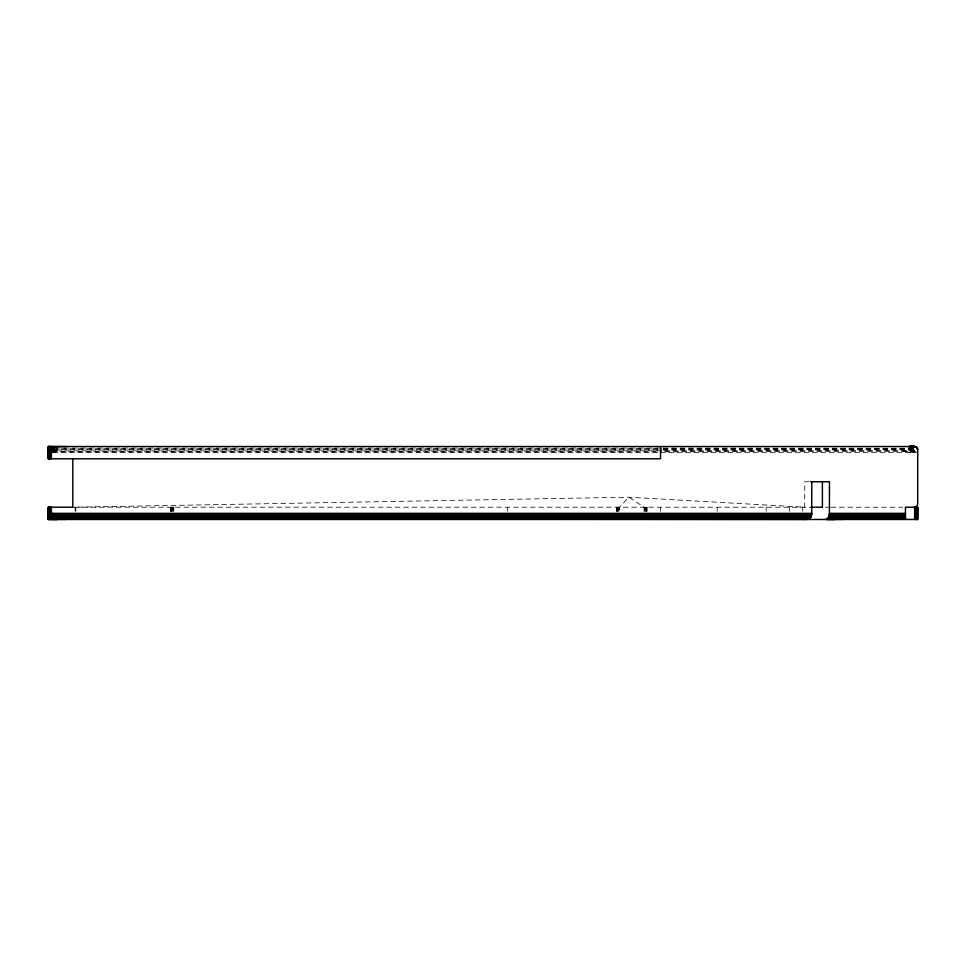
<?xml version="1.0" encoding="UTF-8"?>
<svg xmlns="http://www.w3.org/2000/svg" width="966" height="966" viewBox="0 0 966 966"><rect width="100%" height="100%" fill="white"/><g stroke="black" fill="none" stroke-linecap="round" stroke-linejoin="round"><path stroke-width="0.72" stroke-dasharray="4.83 3.62" d="M51.367 452.656L57.079 451.786L661.662 451.786M908.946 452.656L916.239 451.991M914.778 451.303L663.171 451.786M914.778 450.518L663.352 450.929M53.094 451.182L661.855 450.929M663.171 450.108L914.778 449.77M663.171 449.347L914.73 449.069M50.896 452.003L57.079 451.786L57.079 448.031L661.662 448.031M663.171 448.647L914.597 448.441M49.99 448.26L57.079 448.031M52.961 448.755L661.662 448.647M53.142 449.395L661.662 449.347M663.171 448.031L914.597 448.236M661.662 450.108L49.58 450.071M52.864 452.656L658.752 452.656M660.261 452.656L916.239 452.656M809.134 481.732L804.714 481.732L804.714 507.222L628.926 497.2L74.297 507.198L811.778 507.222M825.35 507.222L829.806 507.222M830.953 507.222L902.679 507.222M916.239 451.846L900.131 450.929M914.778 451.025L908.921 450.929L908.921 448.031M908.921 450.108L914.778 450.241M908.921 449.347L914.778 449.504M57.079 450.929L50.003 450.711L57.079 450.108L50.51 449.564M908.921 448.647L914.73 448.828M49.99 448.357L57.079 448.647M50.22 448.949L57.079 449.347M50.449 451.351L57.079 451.786M802.734 507.222L802.734 511.304M789.488 507.222L789.488 511.304M766.171 507.222L766.171 511.304M717.183 507.222L717.183 511.304M660.551 507.222L660.551 511.304M647.087 507.222L647.003 511.304M646.785 507.222L646.785 511.304M646.411 507.222L646.411 511.304M645.928 507.222L645.928 511.304M645.348 507.222L645.348 511.304M644.708 507.222L644.708 511.304M644.02 511.304L644.02 507.222L628.926 497.2L619.532 507.222L619.532 511.304M618.856 507.222L618.856 511.304M618.204 507.222L618.204 511.304M617.624 507.222L617.624 511.304M617.141 507.222L617.141 511.304M616.779 507.222L616.779 511.304M616.55 507.222L616.55 511.304M507.488 507.222L507.488 511.304M173.808 507.222L173.808 511.304M173.131 507.222L173.131 511.304M172.479 507.222L172.479 511.304M171.9 507.222L171.9 511.304M171.417 507.222L171.417 511.304M171.054 507.222L171.054 511.304M170.825 507.222L170.825 511.304M170.753 507.222L170.753 511.304M75.855 507.222L75.855 511.304M75.167 507.222L75.167 511.304"/><path stroke-width="1.45" d="M72.873 507.222L48.3 507.222L48.372 518.211L810.305 518.331L57.079 518.5L48.372 518.211L48.372 507.222L48.3 518.645L809.52 519.056L811.742 514.214L811.778 481.732M917.398 519.466L917.398 507.222M57.079 517.353L48.843 517.136L810.969 517.245L48.566 517.691L48.602 507.222L48.566 517.691L57.079 517.969M50.003 515.289L50.039 507.222L50.449 514.649L49.194 516.544L57.079 515.892L811.476 515.844L803.012 515.071L50.003 515.289L57.079 515.892L57.079 514.214L51.367 513.344L50.449 514.649L57.079 515.071M660.551 446.534L660.551 458.778L48.3 458.778L48.3 447.355M48.843 448.864L48.566 448.309L48.372 458.778L48.372 447.789L48.602 458.778L48.783 451.69M825.918 519.466L828.333 517.824L829.42 514.214L829.456 481.732L810.607 481.732M57.079 515.892L49.58 515.929L50.039 507.222M811.742 514.214L50.896 513.997L51.367 507.222L51.367 513.344L811.778 513.344M809.52 519.056L803.012 519.406L803.012 516.653L811.247 516.581L803.012 515.892L794.233 516.653M914.633 519.466L914.633 507.222L917.036 506.075L917.7 504.167L917.7 449.588L916.806 447.427L914.633 446.534L48.3 446.534L48.3 458.778M905.456 514.214L834.757 514.214L829.311 515.047L905.456 515.071M834.757 515.071L829.154 515.844L905.456 515.892M905.456 516.653L828.647 517.245L905.456 517.353M794.233 515.892L811.645 515.047L803.012 514.214M834.757 517.353L828.333 517.824L905.456 517.969M57.079 514.214L50.449 514.649L50.679 507.222L50.896 513.997M834.757 517.969L827.983 518.331L905.456 518.5M834.757 518.5L827.596 518.742L905.456 518.911M803.012 518.911L809.919 518.742L803.012 518.5M803.012 517.969L810.655 517.824L803.012 517.353M834.757 518.911L827.198 519.056L905.456 519.225M48.3 518.645L57.079 518.5M57.079 518.911L48.3 519.008L808.675 519.418M834.757 519.225L826.775 519.285L834.757 519.406L834.757 515.892L828.925 516.581L834.757 516.653M65.857 519.406L48.3 519.418L57.079 519.406L48.3 519.261L57.079 519.225L57.079 516.653L48.843 517.136L48.964 507.222L49.194 516.544L49.447 507.222L49.58 515.929M843.596 519.406L826.353 519.418L834.757 519.406M811.162 507.222L822.392 507.222L822.392 481.732M829.456 513.344L905.456 513.344M829.42 514.214L834.757 514.214M57.079 446.775L48.3 446.582L65.869 446.594M917.628 448.912C916.348 443.261 899.853 448.296 915.551 446.666L908.921 446.594C911.59 446.485 917.483 445.29 917.7 449.588M917.628 507.222L917.628 519.466M917.036 507.222L917.036 519.466M916.553 507.222L916.553 519.466M915.961 507.222L915.961 519.466M915.321 507.222L915.321 519.466M905.456 519.466L905.456 507.222L917.7 507.222L917.7 519.466L48.3 519.466L48.372 507.222M72.788 458.778L72.788 507.222M51.367 446.534L51.367 458.778M50.679 446.534L50.679 458.778M50.039 446.534L50.039 458.778M49.447 446.534L49.447 458.778M48.964 446.534L48.964 458.778M48.602 446.534L48.602 458.778M48.602 507.222L48.602 519.466"/></g></svg>
